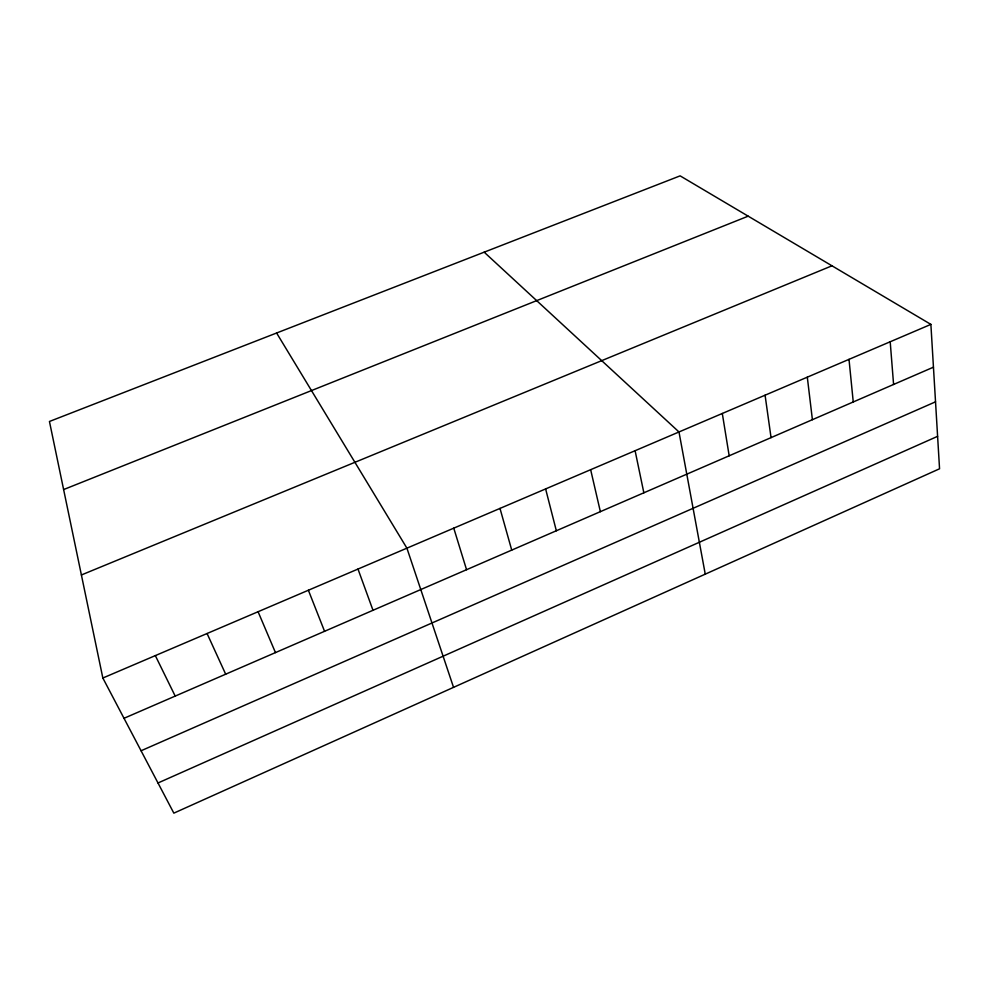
<?xml version="1.0" encoding="UTF-8"?>
<svg xmlns="http://www.w3.org/2000/svg" width="989" height="989" viewBox="0 0 989 989"><rect width="100%" height="100%" fill="white"/><g stroke="black" fill="none" stroke-linecap="round" stroke-linejoin="round"><path stroke-width="1.48" d="M157.993 782.979L937.597 436.334M141.068 750.762L935.532 401.818M124.008 718.298L933.443 367.179M102.844 678.021L930.884 324.392L939.55 468.786L173.841 813.143L102.844 678.021L49.45 421.475L680.123 175.857L930.884 324.392M81.395 574.968L831.972 265.806M63.617 489.567L748.166 216.171M484.177 252.17L678.986 431.97L705.256 574.152M276.611 333.009L406.912 548.166L453.543 687.355M155.335 655.608L175.201 696.095M207.072 633.516L225.677 674.201M258.08 611.721L275.461 652.604M308.383 590.248L324.565 631.303M357.993 569.058L373.001 610.3M453.766 528.163L466.561 569.713M499.989 508.408L511.733 550.119M545.619 488.925L556.337 530.772M590.656 469.701L600.372 511.672M635.099 450.712L643.851 492.806M722.304 413.476L729.177 455.793M765.078 395.204L771.049 437.633M807.308 377.168L812.402 419.695M849.007 359.353L853.247 401.979M890.199 341.761L893.586 384.474"/></g></svg>
